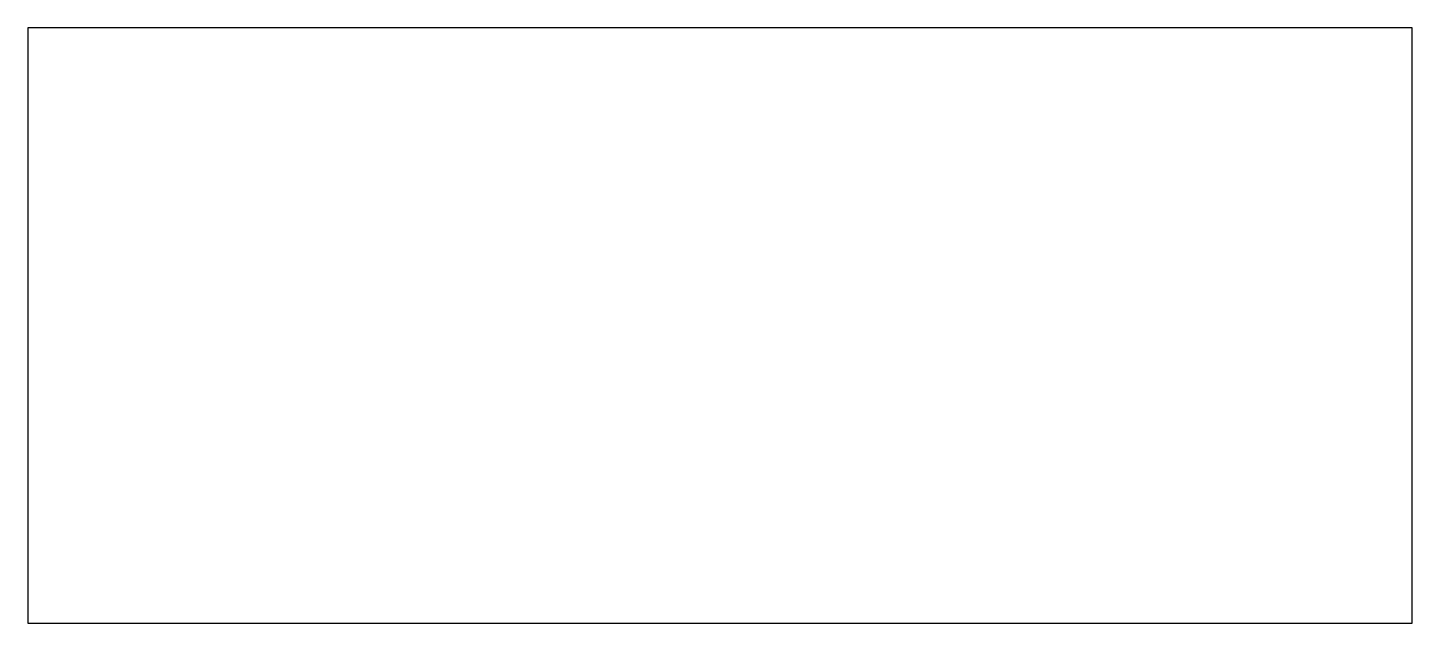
# Model space of a CAD drawing. Header units: millimetres. Extents: x -54 to 54, y -18 to 28.
import ezdxf

# ---------------------------------------------------------------- set-up
doc = ezdxf.new("R2010")
doc.units = ezdxf.units.MM
doc.layers.add('CUT', color=1, linetype='Continuous')

msp = doc.modelspace()

# ---------------------------------------------------------------- linework, layer by layer
at = {"layer": 'CUT'}
for p, q in [((54, 28, 1.51), (-54, 28, 1.51)), ((-54, 28, 1.51), (-54, -18.5, 1.51)), ((54, -18.5, 1.51), (54, 28, 1.51)), ((-54, -18.5, 1.51), (54, -18.5, 1.51))]:
    msp.add_line(p, q, dxfattribs=at)

doc.saveas('drawing.dxf')
